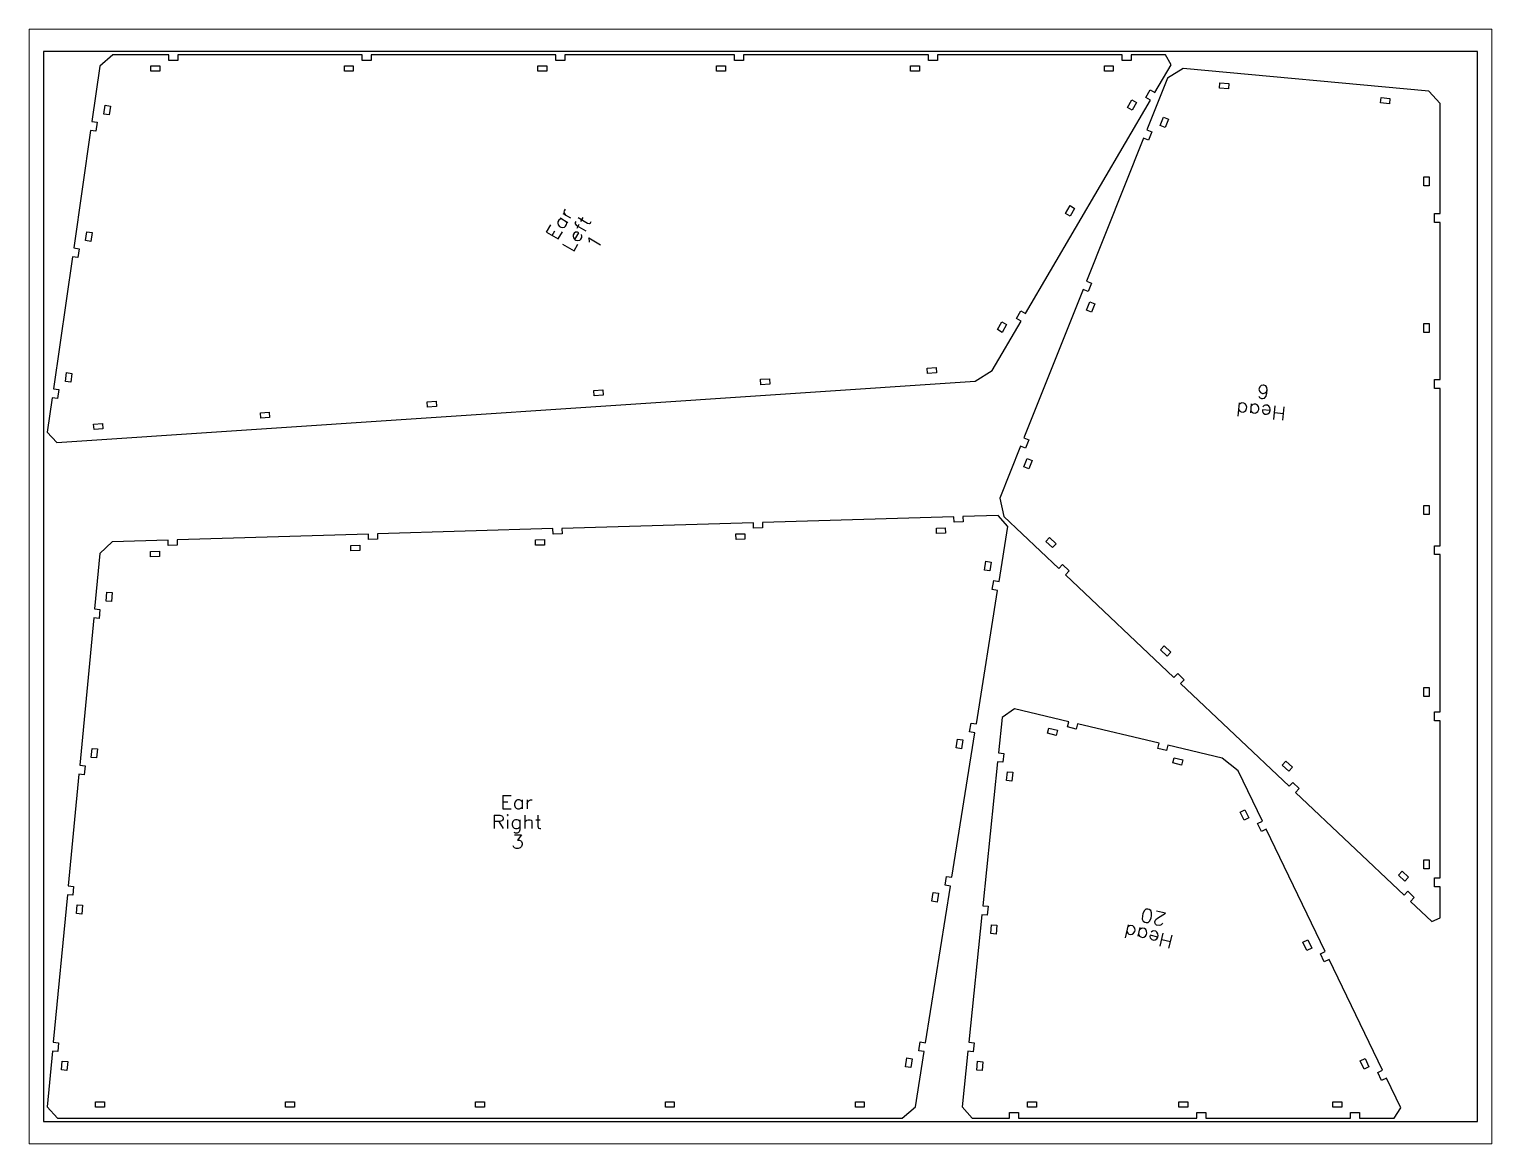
# Paper-space layout 'Layout' of a CAD drawing. Header units: millimetres, sheet in inches. Extents: x 0 to 10.5, y 0 to 8.
# The model-space entities are those that its viewports show. They can reach past a viewport. Long polylines and large blocks are cut down to what shows.
import ezdxf

# ---------------------------------------------------------------- set-up
doc = ezdxf.new("R2010")
doc.units = ezdxf.units.MM
doc.header["$MEASUREMENT"] = 0
for name, color, linetype, true_color in [('ear_left_cuts', 7, 'Continuous', 0xffffff), ('ear_left_marks', 7, 'Continuous', 0xffffff), ('ear_right_cuts', 7, 'Continuous', 0xffffff), ('ear_right_marks', 7, 'Continuous', 0xffffff), ('head_cuts', 7, 'Continuous', 0xffffff), ('head_marks', 7, 'Continuous', 0xffffff), ('Sheet', 18, 'Continuous', 0x000000)]:
    doc.layers.add(name, color=color, linetype=linetype, true_color=true_color)

msp = doc.modelspace()

# ---------------------------------------------------------------- linework, layer by layer
at = {"layer": 'ear_left_cuts', "color": 7, "true_color": 0xffffff}
for points in [[(529.27, 418.99), (545.36, 446.47), (542.77, 447.99), (545.3, 452.3), (547.89, 450.78), (617.54, 569.75), (614.95, 571.27), (617.47, 575.58), (620.06, 574.07), (629.11, 589.52), (625.97, 595), (606.86, 595), (606.86, 592), (601.86, 592), (601.86, 595), (498.67, 595), (498.67, 592), (493.67, 592), (493.67, 595), (390.48, 595), (390.48, 592), (385.48, 592), (385.48, 595), (290.82, 595), (290.82, 592), (285.82, 592), (285.82, 595), (182.82, 595), (182.82, 592), (177.82, 592), (177.82, 595), (74.82, 595), (74.82, 592), (69.82, 592), (69.82, 595), (38.67, 595), (31.42, 588.72), (26.97, 557.88), (29.94, 557.46), (29.23, 552.51), (26.26, 552.93), (16.81, 487.37), (19.78, 486.95), (19.07, 482), (16.1, 482.42), (5.49, 408.78), (8.45, 408.35), (7.74, 403.4), (4.77, 403.83), (2, 384.6), (7.43, 378.74), (519.73, 413.08)], [(64.82, 589), (64.82, 586), (59.82, 586), (59.82, 589)], [(172.82, 589), (172.82, 586), (167.82, 586), (167.82, 589)], [(280.82, 589), (280.82, 586), (275.82, 586), (275.82, 589)], [(380.48, 589), (380.48, 586), (375.48, 586), (375.48, 589)], [(488.67, 589), (488.67, 586), (483.67, 586), (483.67, 589)], [(596.86, 589), (596.86, 586), (591.86, 586), (591.86, 589)], [(34.34, 566.93), (37.31, 566.5), (36.6, 561.55), (33.63, 561.98)], [(607.31, 564.16), (604.72, 565.67), (607.24, 569.99), (609.83, 568.47)], [(572.75, 505.13), (570.16, 506.64), (572.69, 510.96), (575.27, 509.44)], [(24.18, 496.42), (27.15, 495.99), (26.43, 491.04), (23.46, 491.47)], [(534.78, 440.27), (532.19, 441.79), (534.72, 446.1), (537.3, 444.59)], [(12.85, 417.82), (15.82, 417.39), (15.11, 412.44), (12.14, 412.87)], [(493.23, 417.32), (493.03, 420.31), (498.02, 420.65), (498.22, 417.66)], [(307.19, 404.85), (306.99, 407.84), (311.98, 408.18), (312.18, 405.18)], [(400.21, 411.08), (400.01, 414.08), (405, 414.41), (405.2, 411.42)], [(214.17, 398.61), (213.97, 401.6), (218.96, 401.94), (219.16, 398.95)], [(121.15, 392.37), (120.95, 395.37), (125.94, 395.7), (126.14, 392.71)], [(28.13, 386.14), (27.93, 389.13), (32.92, 389.47), (33.12, 386.47)]]:
    msp.add_lwpolyline(points, close=True, dxfattribs=at)
at = {"layer": 'ear_left_marks', "color": 7, "true_color": 0xffffff}
for points in [[(289.68, 506.61), (294, 504.08)], [(290.53, 507.35), (290.58, 508.15)], [(290.79, 506.38), (290.53, 507.35)], [(290.58, 508.15), (291.13, 509.08)], [(291.53, 505.53), (290.79, 506.38)], [(280.67, 496.16), (283.01, 500.17)], [(286.97, 501.99), (286.92, 501.19)], [(286.92, 501.19), (287.18, 500.21)], [(287.52, 502.91), (286.97, 501.99)], [(287.18, 500.21), (287.92, 499.36)], [(288.19, 503.35), (287.52, 502.91)], [(287.92, 499.36), (288.54, 499)], [(289.16, 503.6), (288.19, 503.35)], [(288.24, 504.15), (292.55, 501.62)], [(288.54, 499), (289.64, 498.77)], [(289.64, 498.77), (290.62, 499.03)], [(290.62, 499.03), (291.29, 499.46)], [(291.29, 499.46), (291.83, 500.39)], [(291.88, 501.18), (291.63, 502.16)], [(291.83, 500.39), (291.88, 501.18)], [(296.57, 501.55), (296.51, 500.75)], [(296.51, 500.75), (297.26, 499.9)], [(296.93, 502.16), (296.57, 501.55)], [(297.26, 499.9), (302.5, 496.83)], [(297.64, 498.43), (298.9, 500.59)], [(298.19, 504.32), (303.43, 501.25)], [(299.81, 502.13), (301.07, 504.29)], [(303.43, 501.25), (304.53, 501.02)], [(304.53, 501.02), (305.2, 501.45)], [(305.2, 501.45), (305.56, 502.07)], [(280.67, 496.16), (287.14, 492.37)], [(283.75, 494.36), (285.19, 496.82)], [(287.14, 492.37), (289.49, 496.38)], [(295.48, 494.73), (295.42, 493.94)], [(295.42, 493.94), (295.68, 492.96)], [(296.02, 495.66), (295.48, 494.73)], [(295.68, 492.96), (296.42, 492.11)], [(296.69, 496.1), (296.02, 495.66)], [(296.42, 492.11), (298.59, 495.81)], [(296.42, 492.11), (297.04, 491.75)], [(297.17, 496.22), (296.69, 496.1)], [(297.04, 491.75), (298.14, 491.52)], [(297.97, 496.17), (297.17, 496.22)], [(298.59, 495.81), (297.97, 496.17)], [(298.14, 491.52), (299.12, 491.77)], [(299.12, 491.77), (299.79, 492.21)], [(299.79, 492.21), (300.33, 493.13)], [(300.38, 493.93), (300.13, 494.91)], [(300.33, 493.13), (300.38, 493.93)], [(304.64, 491.44), (304.25, 492.91)], [(304.25, 492.91), (310.73, 489.12)], [(304.58, 490.64), (304.64, 491.44)], [(289.53, 489.53), (296, 485.74)], [(296, 485.74), (298.17, 489.43)]]:
    msp.add_lwpolyline(points, dxfattribs=at)
at = {"layer": 'ear_right_cuts', "color": 7, "true_color": 0xffffff}
for points in [[(7.75, 2), (479.08, 2), (486.43, 8.27), (491.33, 39.03), (488.37, 39.5), (489.15, 44.44), (492.12, 43.97), (506.04, 131.39), (503.07, 131.86), (503.86, 136.8), (506.82, 136.33), (519.65, 216.92), (516.69, 217.39), (517.48, 222.33), (520.44, 221.86), (532.3, 296.36), (529.34, 296.83), (530.13, 301.77), (533.09, 301.3), (537.99, 332.06), (532.64, 338.14), (512.93, 337.56), (513.02, 334.56), (508.02, 334.41), (507.93, 337.41), (401.07, 334.24), (401.16, 331.24), (396.16, 331.09), (396.08, 334.09), (289.22, 330.92), (289.31, 327.92), (284.31, 327.78), (284.22, 330.78), (186.22, 327.87), (186.31, 324.87), (181.31, 324.72), (181.22, 327.72), (74.47, 324.56), (74.55, 321.56), (69.56, 321.41), (69.47, 324.41), (38.33, 323.48), (31.38, 316.97), (28.43, 285.97), (31.42, 285.68), (30.94, 280.7), (27.96, 280.99), (20.13, 198.78), (23.12, 198.49), (22.64, 193.51), (19.66, 193.8), (13.73, 131.5), (16.71, 131.21), (16.24, 126.24), (13.25, 126.52), (5.43, 44.31), (8.41, 44.02), (7.94, 39.05), (4.95, 39.33), (2, 8.32)], [(391.26, 327.95), (391.34, 324.95), (386.35, 324.8), (386.26, 327.8)], [(503.11, 331.26), (503.2, 328.26), (498.2, 328.12), (498.11, 331.11)], [(64.65, 318.26), (64.74, 315.26), (59.74, 315.12), (59.65, 318.11)], [(176.4, 321.58), (176.49, 318.58), (171.5, 318.43), (171.41, 321.43)], [(279.4, 324.63), (279.49, 321.63), (274.49, 321.48), (274.4, 324.48)], [(527.95, 307.18), (524.99, 307.65), (525.77, 312.59), (528.74, 312.11)], [(35.35, 295.35), (38.34, 295.07), (37.86, 290.09), (34.88, 290.37)], [(512.16, 207.99), (509.19, 208.46), (509.98, 213.4), (512.94, 212.93)], [(27.05, 208.16), (30.04, 207.88), (29.56, 202.9), (26.58, 203.19)], [(498.54, 122.46), (495.57, 122.93), (496.36, 127.87), (499.32, 127.4)], [(18.75, 120.97), (21.74, 120.69), (21.26, 115.71), (18.28, 116)], [(10.45, 33.78), (13.44, 33.5), (12.96, 28.52), (9.98, 28.81)], [(483.83, 30.1), (480.87, 30.57), (481.65, 35.51), (484.62, 35.04)], [(28.9, 8), (28.9, 11), (33.9, 11), (33.9, 8)], [(134.91, 8), (134.91, 11), (139.91, 11), (139.91, 8)], [(240.92, 8), (240.92, 11), (245.92, 11), (245.92, 8)], [(346.92, 8), (346.92, 11), (351.92, 11), (351.92, 8)], [(452.93, 8), (452.93, 11), (457.93, 11), (457.93, 8)]]:
    msp.add_lwpolyline(points, close=True, dxfattribs=at)
at = {"layer": 'ear_right_marks', "color": 7, "true_color": 0xffffff}
for points in [[(256.25, 181.91), (256.25, 174.41)], [(256.25, 181.91), (260.9, 181.91)], [(256.25, 178.34), (259.11, 178.34)], [(256.25, 174.41), (260.9, 174.41)], [(263.04, 178.34), (262.68, 177.27)], [(262.68, 177.27), (262.68, 176.56)], [(262.68, 176.56), (263.04, 175.49)], [(263.75, 179.06), (263.04, 178.34)], [(263.04, 175.49), (263.75, 174.77)], [(264.47, 179.41), (263.75, 179.06)], [(263.75, 174.77), (264.47, 174.41)], [(265.54, 179.41), (264.47, 179.41)], [(264.47, 174.41), (265.54, 174.41)], [(266.25, 179.06), (265.54, 179.41)], [(265.54, 174.41), (266.25, 174.77)], [(266.97, 178.34), (266.25, 179.06)], [(266.25, 174.77), (266.97, 175.49)], [(266.97, 179.41), (266.97, 174.41)], [(269.82, 179.41), (269.82, 174.41)], [(269.82, 177.27), (270.18, 178.34)], [(270.18, 178.34), (270.9, 179.06)], [(270.9, 179.06), (271.61, 179.41)], [(271.61, 179.41), (272.68, 179.41)], [(251.43, 170.92), (251.43, 163.42)], [(251.43, 170.92), (254.64, 170.91)], [(254.64, 167.34), (251.43, 167.34)], [(253.93, 167.34), (256.43, 163.41)], [(254.64, 170.91), (255.72, 170.56)], [(255.72, 167.7), (254.64, 167.34)], [(255.72, 170.56), (256.07, 170.2)], [(256.07, 168.06), (255.72, 167.7)], [(256.07, 170.2), (256.43, 169.49)], [(256.43, 168.77), (256.07, 168.06)], [(256.43, 169.49), (256.43, 168.77)], [(258.93, 171.27), (258.57, 170.91)], [(258.57, 170.91), (258.93, 170.56)], [(259.29, 170.91), (258.93, 171.27)], [(258.93, 170.56), (259.29, 170.91)], [(258.93, 168.41), (258.93, 163.41)], [(261.79, 167.34), (261.43, 166.27)], [(261.43, 166.27), (261.43, 165.56)], [(261.43, 165.56), (261.79, 164.49)], [(262.5, 168.06), (261.79, 167.34)], [(261.79, 164.49), (262.5, 163.77)], [(263.22, 168.41), (262.5, 168.06)], [(262.5, 163.77), (263.22, 163.41)], [(264.29, 168.41), (263.22, 168.41)], [(263.22, 163.41), (264.29, 163.41)], [(265, 168.06), (264.29, 168.41)], [(264.29, 163.41), (265, 163.77)], [(265.72, 167.34), (265, 168.06)], [(265, 163.77), (265.72, 164.49)], [(265.72, 168.41), (265.72, 162.7)], [(268.57, 170.91), (268.57, 163.41)], [(268.57, 166.99), (269.64, 168.06)], [(269.64, 168.06), (270.36, 168.41)], [(270.36, 168.41), (271.43, 168.41)], [(271.43, 168.41), (272.14, 168.06)], [(272.14, 168.06), (272.5, 166.99)], [(272.5, 166.99), (272.5, 163.41)], [(274.64, 168.41), (277.14, 168.41)], [(275.72, 170.91), (275.72, 164.84)], [(275.72, 164.84), (276.07, 163.77)], [(276.07, 163.77), (276.79, 163.41)], [(276.79, 163.41), (277.5, 163.41)], [(263.22, 160.91), (262.5, 161.27)], [(262.68, 159.91), (266.61, 159.91)], [(264.29, 160.91), (263.22, 160.91)], [(265, 161.27), (264.29, 160.91)], [(266.61, 159.91), (264.47, 157.06)], [(264.47, 157.06), (265.54, 157.06)], [(265.36, 161.63), (265, 161.27)], [(265.72, 162.7), (265.36, 161.63)], [(265.54, 157.06), (266.25, 156.7)], [(266.25, 156.7), (266.61, 156.34)], [(266.61, 156.34), (266.97, 155.27)], [(266.97, 155.27), (266.97, 154.56)], [(262.32, 153.13), (261.97, 153.84)], [(262.68, 152.77), (262.32, 153.13)], [(263.75, 152.41), (262.68, 152.77)], [(264.82, 152.41), (263.75, 152.41)], [(265.89, 152.77), (264.82, 152.41)], [(266.61, 153.49), (265.89, 152.77)], [(266.97, 154.56), (266.61, 153.49)]]:
    msp.add_lwpolyline(points, dxfattribs=at)
at = {"layer": 'head_cuts', "color": 7, "true_color": 0xffffff}
for points in [[(772.83, 574.79), (635.82, 587.45), (627.14, 582.14), (615.59, 553.21), (618.38, 552.1), (616.52, 547.46), (613.74, 548.57), (581.86, 468.76), (584.65, 467.64), (582.8, 463), (580.01, 464.11), (546.98, 381.4), (549.76, 380.29), (547.91, 375.64), (545.12, 376.76), (533.57, 347.83), (535.83, 337.57), (566.53, 308.52), (568.59, 310.7), (572.22, 307.26), (570.16, 305.08), (630.71, 247.78), (632.78, 249.96), (636.41, 246.52), (634.35, 244.34), (694.9, 187.04), (696.96, 189.22), (700.59, 185.79), (698.53, 183.61), (759.09, 126.31), (761.15, 128.49), (764.78, 125.05), (762.72, 122.87), (774.54, 111.68), (779.15, 113.67), (779.15, 130.98), (776.15, 130.98), (776.15, 135.98), (779.15, 135.98), (779.15, 223.62), (776.15, 223.62), (776.15, 228.62), (779.15, 228.62), (779.15, 316.26), (776.15, 316.26), (776.15, 321.26), (779.15, 321.26), (779.15, 408.9), (776.15, 408.9), (776.15, 413.9), (779.15, 413.9), (779.15, 501.54), (776.15, 501.54), (776.15, 506.54), (779.15, 506.54), (779.15, 567.86)], [(661.31, 579.07), (661.03, 576.08), (656.05, 576.54), (656.33, 579.53)], [(751.22, 570.76), (750.94, 567.77), (745.96, 568.23), (746.24, 571.22)], [(624.87, 560.27), (627.66, 559.16), (625.8, 554.52), (623.02, 555.63)], [(773.15, 522.08), (770.15, 522.08), (770.15, 527.08), (773.15, 527.08)], [(583.73, 457.24), (586.51, 456.13), (584.66, 451.49), (581.87, 452.6)], [(773.15, 440.21), (770.15, 440.21), (770.15, 445.21), (773.15, 445.21)], [(548.84, 369.89), (551.63, 368.77), (549.77, 364.13), (546.99, 365.24)], [(773.15, 338.71), (770.15, 338.71), (770.15, 343.71), (773.15, 343.71)], [(559.28, 323.64), (561.34, 325.82), (564.97, 322.38), (562.91, 320.2)], [(623.21, 263.14), (625.28, 265.32), (628.91, 261.88), (626.85, 259.7)], [(773.15, 237.22), (770.15, 237.22), (770.15, 242.22), (773.15, 242.22)], [(657.57, 202.81), (627.25, 209.98), (626.56, 207.06), (621.7, 208.21), (622.39, 211.13), (576.82, 221.9), (576.13, 218.98), (571.27, 220.13), (571.96, 223.05), (541.64, 230.21), (534.81, 225.35), (532.79, 205.73), (535.78, 205.42), (535.27, 200.45), (532.28, 200.76), (524.01, 120.41), (527, 120.1), (526.49, 115.13), (523.5, 115.43), (516.18, 44.28), (519.16, 43.97), (518.65, 39), (515.67, 39.3), (512.48, 8.32), (518.18, 2), (538.92, 2), (538.92, 5), (543.92, 5), (543.92, 2), (643.39, 2), (643.39, 5), (648.39, 5), (648.39, 2), (729.28, 2), (729.28, 5), (734.28, 5), (734.28, 2), (753.61, 2), (757.2, 7.72), (749.23, 24.23), (746.53, 22.93), (744.36, 27.43), (747.06, 28.73), (717.29, 90.42), (714.59, 89.12), (712.41, 93.62), (715.11, 94.92), (682.22, 163.08), (679.52, 161.77), (677.35, 166.28), (680.05, 167.58), (666.51, 195.63)], [(565.71, 218.36), (565.02, 215.44), (560.15, 216.59), (560.84, 219.51)], [(635.61, 201.84), (634.92, 198.92), (630.05, 200.07), (630.74, 202.99)], [(691.11, 198.89), (693.18, 201.07), (696.81, 197.63), (694.75, 195.45)], [(537.74, 195.17), (540.72, 194.86), (540.21, 189.89), (537.23, 190.2)], [(672.47, 169.47), (669.77, 168.17), (667.6, 172.67), (670.3, 173.98)], [(755.95, 137.54), (758.01, 139.72), (761.64, 136.28), (759.58, 134.1)], [(773.15, 140.98), (770.15, 140.98), (770.15, 145.98), (773.15, 145.98)], [(528.96, 109.85), (531.94, 109.54), (531.43, 104.56), (528.45, 104.87)], [(707.54, 96.82), (704.84, 95.51), (702.66, 100.02), (705.36, 101.32)], [(521.12, 33.72), (524.11, 33.41), (523.6, 28.43), (520.61, 28.74)], [(739.48, 30.63), (736.78, 29.32), (734.61, 33.83), (737.31, 35.13)], [(548.92, 8), (548.92, 11), (553.92, 11), (553.92, 8)], [(633.39, 8), (633.39, 11), (638.39, 11), (638.39, 8)], [(719.28, 8), (719.28, 11), (724.28, 11), (724.28, 8)]]:
    msp.add_lwpolyline(points, close=True, dxfattribs=at)
at = {"layer": 'head_marks', "color": 7, "true_color": 0xffffff}
for points in [[(678.17, 408.93), (678.13, 408.57)], [(678.13, 408.57), (678.39, 407.48)], [(678.62, 409.96), (678.17, 408.93)], [(679.4, 410.61), (678.62, 409.96)], [(680.5, 410.87), (679.4, 410.61)], [(680.85, 410.83), (680.5, 410.87)], [(681.89, 410.38), (680.85, 410.83)], [(682.53, 409.6), (681.89, 410.38)], [(682.3, 407.11), (682.76, 408.15)], [(682.76, 408.15), (682.53, 409.6)], [(682.59, 406.37), (682.76, 408.15)], [(666.53, 393.58), (667.22, 401.05)], [(667.9, 400.63), (667.12, 399.98)], [(668.64, 400.92), (667.9, 400.63)], [(669.71, 400.82), (668.64, 400.92)], [(670.39, 400.4), (669.71, 400.82)], [(671.03, 399.62), (670.39, 400.4)], [(673.52, 395.44), (673.97, 400.42)], [(674.65, 400), (673.88, 399.36)], [(675.4, 400.29), (674.65, 400)], [(676.46, 400.19), (675.4, 400.29)], [(677.14, 399.77), (676.46, 400.19)], [(678.13, 404.63), (678.42, 403.89)], [(678.39, 407.48), (679.04, 406.7)], [(678.42, 403.89), (679.45, 403.43)], [(679.04, 406.7), (680.07, 406.24)], [(679.45, 403.43), (680.16, 403.37)], [(680.07, 406.24), (680.43, 406.21)], [(680.16, 403.37), (681.26, 403.62)], [(680.43, 406.21), (681.53, 406.47)], [(681.26, 403.62), (682.07, 404.62)], [(681.53, 406.47), (682.3, 407.11)], [(682.07, 404.62), (682.59, 406.37)], [(666.86, 397.13), (667.5, 396.36)], [(667.5, 396.36), (668.18, 395.94)], [(668.18, 395.94), (669.25, 395.84)], [(669.25, 395.84), (669.99, 396.13)], [(669.99, 396.13), (670.77, 396.77)], [(670.77, 396.77), (671.22, 397.81)], [(671.29, 398.52), (671.03, 399.62)], [(671.22, 397.81), (671.29, 398.52)], [(673.61, 396.51), (674.26, 395.73)], [(674.26, 395.73), (674.94, 395.31)], [(674.94, 395.31), (676, 395.21)], [(676, 395.21), (676.75, 395.5)], [(676.75, 395.5), (677.53, 396.15)], [(677.79, 398.99), (677.14, 399.77)], [(677.53, 396.15), (677.98, 397.18)], [(678.05, 397.89), (677.79, 398.99)], [(677.98, 397.18), (678.05, 397.89)], [(680.11, 396.99), (680.05, 396.28)], [(680.05, 396.28), (680.34, 395.53)], [(684.38, 396.59), (680.11, 396.99)], [(681.05, 399.41), (680.28, 398.76)], [(680.34, 395.53), (680.66, 395.14)], [(680.66, 395.14), (681.34, 394.72)], [(681.8, 399.7), (681.05, 399.41)], [(681.34, 394.72), (682.41, 394.62)], [(682.87, 399.6), (681.8, 399.7)], [(682.41, 394.62), (683.15, 394.91)], [(683.54, 399.18), (682.87, 399.6)], [(683.15, 394.91), (683.93, 395.56)], [(684.19, 398.4), (683.54, 399.18)], [(683.93, 395.56), (684.38, 396.59)], [(684.45, 397.3), (684.19, 398.4)], [(684.38, 396.59), (684.45, 397.3)], [(686.44, 391.74), (687.13, 399.21)], [(691.75, 394.84), (686.77, 395.3)], [(691.42, 391.28), (692.11, 398.75)], [(613.08, 114.83), (613.02, 113.01)], [(613.33, 115.87), (613.08, 114.83)], [(614.08, 117.53), (613.33, 115.87)], [(615.03, 118.41), (614.08, 117.53)], [(616.15, 118.51), (615.03, 118.41)], [(616.85, 118.34), (616.15, 118.51)], [(617.81, 117.75), (616.85, 118.34)], [(618.25, 116.54), (617.81, 117.75)], [(617.95, 113.68), (618.19, 114.72)], [(618.19, 114.72), (618.25, 116.54)], [(625.88, 116.21), (621.02, 117.36)], [(621.59, 113.55), (625.88, 116.21)], [(603.56, 102.47), (605.28, 109.77)], [(605.89, 109.26), (605.03, 108.73)], [(606.67, 109.45), (605.89, 109.26)], [(607.71, 109.2), (606.67, 109.45)], [(608.33, 108.69), (607.71, 109.2)], [(608.86, 107.83), (608.33, 108.69)], [(608.79, 106.01), (608.96, 106.7)], [(608.96, 106.7), (608.86, 107.83)], [(610.73, 103.35), (611.88, 108.21)], [(612.5, 107.7), (611.64, 107.17)], [(613.27, 107.89), (612.5, 107.7)], [(613.02, 113.01), (613.47, 111.8)], [(614.32, 107.64), (613.27, 107.89)], [(613.47, 111.8), (614.43, 111.21)], [(614.93, 107.13), (614.32, 107.64)], [(614.43, 111.21), (615.12, 111.05)], [(615.46, 106.27), (614.93, 107.13)], [(615.12, 111.05), (616.25, 111.15)], [(615.56, 105.14), (615.46, 106.27)], [(616.25, 111.15), (617.19, 112.03)], [(617.19, 112.03), (617.95, 113.68)], [(618.75, 106.22), (617.89, 105.69)], [(619.53, 106.41), (618.75, 106.22)], [(620.57, 106.16), (619.53, 106.41)], [(619.97, 111.37), (620.13, 112.06)], [(620.15, 110.59), (619.97, 111.37)], [(620.13, 112.06), (620.64, 112.68)], [(620.42, 110.16), (620.15, 110.59)], [(621.03, 109.65), (620.42, 110.16)], [(621.19, 105.65), (620.57, 106.16)], [(620.64, 112.68), (621.59, 113.55)], [(622.42, 109.32), (621.03, 109.65)], [(623.2, 109.5), (622.42, 109.32)], [(623.63, 109.77), (623.2, 109.5)], [(624.14, 110.38), (623.63, 109.77)], [(624.22, 110.73), (624.14, 110.38)], [(604.38, 105.95), (604.91, 105.09)], [(604.91, 105.09), (605.52, 104.58)], [(605.52, 104.58), (606.56, 104.33)], [(606.56, 104.33), (607.34, 104.52)], [(607.34, 104.52), (608.2, 105.05)], [(608.2, 105.05), (608.79, 106.01)], [(610.98, 104.39), (611.51, 103.53)], [(611.51, 103.53), (612.12, 103.02)], [(612.12, 103.02), (613.17, 102.77)], [(613.17, 102.77), (613.94, 102.96)], [(613.94, 102.96), (614.8, 103.49)], [(614.8, 103.49), (615.4, 104.45)], [(615.4, 104.45), (615.56, 105.14)], [(617.48, 103.96), (617.32, 103.26)], [(617.32, 103.26), (617.5, 102.48)], [(621.65, 102.97), (617.48, 103.96)], [(617.5, 102.48), (617.77, 102.05)], [(617.77, 102.05), (618.38, 101.54)], [(618.38, 101.54), (619.42, 101.3)], [(619.42, 101.3), (620.2, 101.48)], [(620.2, 101.48), (621.06, 102.01)], [(621.06, 102.01), (621.65, 102.97)], [(621.72, 104.79), (621.19, 105.65)], [(621.65, 102.97), (621.82, 103.67)], [(621.82, 103.67), (621.72, 104.79)], [(623.02, 97.88), (624.74, 105.18)], [(628.71, 100.2), (623.84, 101.35)], [(627.89, 96.73), (629.61, 104.03)]]:
    msp.add_lwpolyline(points, dxfattribs=at)
at = {"layer": 'Sheet', "color": 18, "true_color": 0x000000}
msp.add_lwpolyline([(0, 0), (800, 0), (800, 597), (0, 597)], close=True, dxfattribs=at)

psp = doc.layouts.new('Layout')

# ---------------------------------------------------------------- viewports
at = {"layer": '0'}
psp.add_viewport(center=(5.25, 4), size=(10.5, 8), view_center_point=(400, 298.5), view_height=621.71429, dxfattribs=at)

doc.saveas('drawing.dxf')
